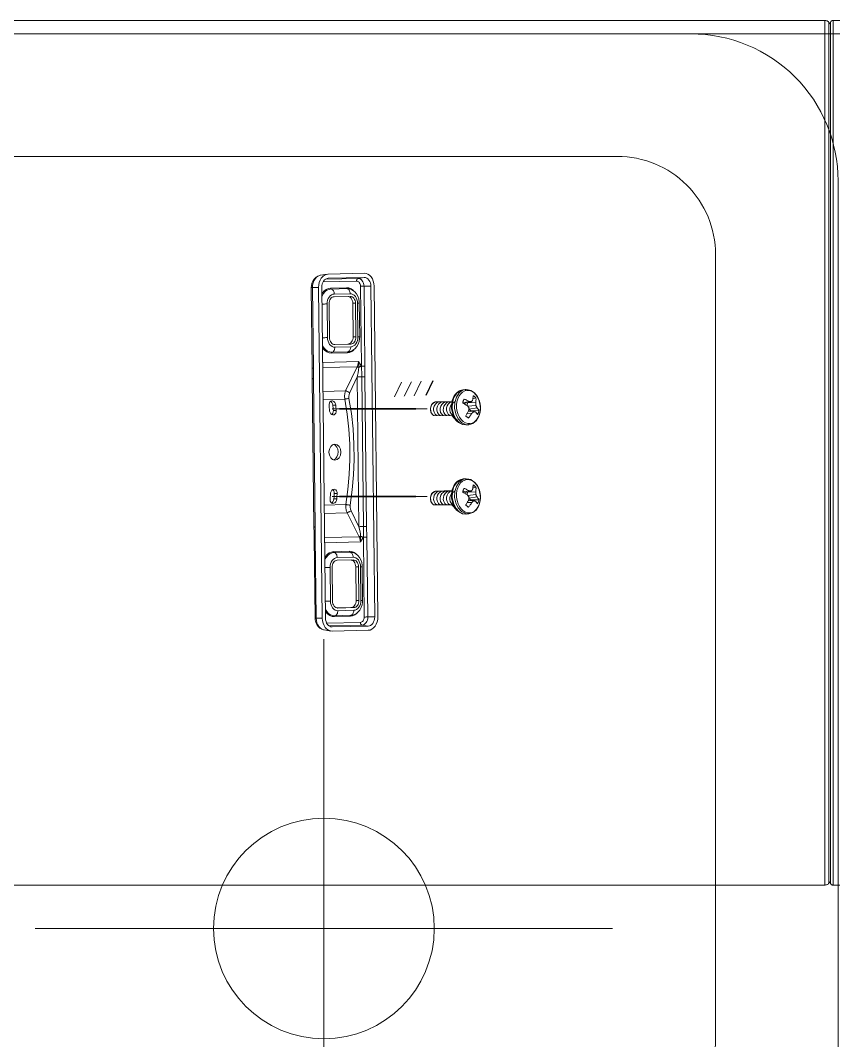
# Model space of a CAD drawing. Header units: metres. Extents: x 1587 to 89247, y -60 to 14723.
# Drawn here: x 3856.3 to 4188, y 10449.5 to 10865.8 of the extents above; entities that cross this region are included whole.
import ezdxf

# ---------------------------------------------------------------- set-up
doc = ezdxf.new("R2010")
doc.units = ezdxf.units.M
doc.header["$LTSCALE"] = 10
doc.layers.get('0').update_dxf_attribs({"color": 253, "lineweight": 0})
doc.layers.add('DIM1', color=251, linetype='Continuous', lineweight=5)
doc.layers.add('Furniture', color=7, linetype='Continuous', lineweight=13)

# ---------------------------------------------------------------- blocks, each defined once
blk = doc.blocks.new('mb-sink500x800')
at = {"color": 44, "linetype": 'ByBlock'}
for p, q in [((190.29, -16.91), (190.29, -253.09)), ((72.52, -135), (308.05, -135))]:
    blk.add_line(p, q, dxfattribs=at)
at = {"linetype": 'ByBlock'}
for points in [[(-400, -440), (-400, -60, -0.414214), (-340, 0), (340, 0, -0.414214), (400, -60), (400, -440, -0.414214), (340, -500), (-340, -500, -0.414214)], [(350, -410), (350, -90, 0.414214), (310, -50), (65, -50, 0.414214), (25, -90), (25, -410, 0.414214), (65, -450), (310, -450, 0.414214)]]:
    blk.add_lwpolyline(points, format="xyb", close=True, dxfattribs=at)
blk.add_circle((190.29, -135), 45, dxfattribs=at)
blk = doc.blocks.new('HEWH')
at = {"layer": 'Furniture', "lineweight": 9}
for points in [[(-432.17, -441.02), (432.17, -441.02), (432.17, 0), (-432.17, 0)], [(432.17, 0), (432.45, -0.01), (432.76, -0.07), (433.04, -0.15), (433.32, -0.27), (433.59, -0.39), (433.84, -0.58), (434.08, -0.77), (434.25, -0.99)], [(436.44, 0), (462.59, 0), (462.59, -220.51), (462.59, -441.02), (436.44, -441.02)], [(435.05, -439.13), (434.25, -440.02), (434.25, -0.99), (435.05, -1.9)], [(178.54, -129.45), (175.08, -129.97), (174.63, -130.04), (173.78, -130.43), (172.98, -131.02), (172.29, -131.78), (171.73, -132.75), (171.31, -133.83), (171.07, -134.97), (170.98, -136.19), (170.7, -136.19), (170.5, -136.19), (170.41, -136.19), (170.4, -136.19), (170.88, -177.34)], [(170.4, -136.19), (170.44, -135.32), (170.73, -133.97), (171.27, -132.72), (171.96, -131.74), (172.82, -130.91), (173.81, -130.36), (174.88, -130.01), (175.11, -129.97)], [(175.96, -304.9), (176.09, -306.22), (176.38, -307.44), (176.86, -308.62), (177.51, -309.63), (178.27, -310.43), (179.15, -311.05), (180.1, -311.4), (181.09, -311.47), (199.36, -311.05), (200.34, -310.91), (201.29, -310.49), (202.15, -309.87), (202.9, -309), (203.51, -307.99), (203.97, -306.81), (204.24, -305.53), (204.32, -304.24), (202.43, -135.56), (202.3, -134.24), (202.01, -132.99), (201.53, -131.85), (200.89, -130.84), (200.12, -130.01), (199.24, -129.42), (198.29, -129.07), (197.31, -128.93), (179.03, -129.38), (178.05, -129.56), (177.1, -129.94), (176.23, -130.6), (175.49, -131.43), (174.88, -132.47), (174.43, -133.65), (174.15, -134.9), (174.06, -136.22), (175.96, -304.9), (172.9, -304.87), (172.43, -263.72), (172.14, -263.69), (171.94, -263.69), (171.85, -263.69), (171.84, -263.69), (171.84, -263.24), (171.79, -261.09), (171.74, -258.34)], [(180.11, -309.18), (181.06, -309.31), (180.4, -309.24), (179.75, -309), (179.16, -308.59), (178.64, -308.03), (178.2, -307.37), (177.89, -306.57), (177.69, -305.74), (177.61, -304.84), (175.69, -136.19), (175.76, -135.29), (175.94, -134.42), (176.25, -133.65), (176.67, -132.96), (177.17, -132.37), (177.76, -131.95), (178.39, -131.68), (179.06, -131.54), (197.32, -131.12)], [(176.4, -133.34), (193.42, -132.96), (193.43, -132.72), (193.47, -132.47), (193.54, -132.27), (193.64, -132.06), (193.76, -131.88), (193.89, -131.74), (194.04, -131.68), (194.21, -131.61), (177.64, -132.02)], [(179.06, -131.57), (178.39, -131.68)], [(193.42, -132.96), (193.81, -132.99), (194.19, -133.17), (194.55, -133.38), (194.86, -133.72), (195.12, -134.11), (195.3, -134.59), (195.43, -135.08), (195.47, -135.6), (195.67, -135.6), (195.89, -135.6), (196.13, -135.6), (196.38, -135.6), (196.62, -135.6), (196.87, -135.6), (197.08, -135.6), (197.27, -135.6), (197.73, -176.33)], [(200.8, -135.6), (197.27, -135.6), (197.22, -134.8), (197.04, -134.04), (196.74, -133.34), (196.36, -132.75), (195.9, -132.27), (195.36, -131.88), (194.79, -131.68), (194.21, -131.61), (197.32, -131.12), (197.99, -131.19), (198.64, -131.43), (199.24, -131.85), (199.76, -132.4), (200.19, -133.1), (200.51, -133.86), (200.72, -134.7), (200.78, -135.6), (202.7, -304.24), (202.63, -305.15), (202.45, -306.02), (202.15, -306.81), (201.72, -307.51), (201.22, -308.06), (200.64, -308.52), (200, -308.79), (199.34, -308.86)], [(171.46, -182.72), (171.46, -177.37), (170.98, -136.19), (174.06, -136.22)], [(175.73, -139.42), (176.03, -138.97), (176.93, -137.96), (177.96, -137.2), (179.08, -136.71), (180.26, -136.54)], [(180.52, -136.95), (179.42, -137.16), (178.36, -137.61), (177.39, -138.34), (176.53, -139.28), (175.84, -140.46), (175.75, -140.67)], [(176.03, -165.77), (176.13, -165.98), (176.86, -167.09), (177.73, -168.03), (178.7, -168.69), (179.78, -169.11), (180.89, -169.24), (189.01, -169.04), (189.31, -168.93), (189.6, -168.76), (189.85, -168.52), (190.08, -168.2), (190.27, -167.82), (190.41, -167.37), (190.48, -166.92), (190.51, -166.47), (191.23, -166.33), (191.93, -166.05), (192.56, -165.56), (193.12, -164.94), (193.58, -164.18), (193.91, -163.31), (194.11, -162.37), (194.16, -161.4), (194.51, -161.4), (194.76, -161.4), (194.94, -161.36), (195.03, -161.36), (195.06, -161.36), (194.86, -144.24), (194.83, -143.48), (194.57, -142.02), (194.1, -140.7), (193.43, -139.49), (192.59, -138.48), (191.6, -137.68), (190.51, -137.13), (189.61, -136.88)], [(182.08, -139.59), (181.35, -139.7), (180.66, -140.01), (180.02, -140.46), (179.46, -141.09), (179, -141.85), (178.68, -142.72), (178.47, -143.65), (178.42, -144.63), (178.61, -161.78)], [(194.87, -144.21), (194.85, -144.21), (194.75, -144.24), (194.56, -144.24), (194.3, -144.24), (193.98, -144.24), (193.89, -143.31), (193.68, -142.37), (193.32, -141.54), (192.85, -140.77), (192.28, -140.18), (191.63, -139.73), (190.93, -139.49), (190.19, -139.38), (190.16, -138.93), (190.08, -138.45), (189.93, -138.03), (189.74, -137.65), (189.51, -137.3), (189.24, -137.06), (188.96, -136.88), (188.64, -136.78), (180.52, -136.99), (180.47, -136.95), (180.43, -136.95), (180.37, -136.88), (180.33, -136.81), (180.3, -136.74), (180.28, -136.71), (180.26, -136.61), (180.25, -136.54), (188.37, -136.33)], [(190.19, -139.38), (182.08, -139.59), (182.04, -139.11), (181.96, -138.65), (181.81, -138.24), (181.62, -137.86), (181.39, -137.51), (181.12, -137.27), (180.83, -137.06), (180.52, -136.99)], [(190.06, -136.99), (189.76, -136.92), (188.64, -136.78), (188.59, -136.74), (188.54, -136.74), (188.49, -136.71), (188.46, -136.64), (188.41, -136.57), (188.4, -136.5), (188.39, -136.43), (188.37, -136.33), (189.55, -136.47), (190.68, -136.88), (191.72, -137.61), (191.85, -137.72)], [(195.47, -135.6), (195.93, -176.33), (195.89, -176.22), (195.84, -176.12)], [(175.8, -144.66), (176.21, -144.66), (176.67, -144.66), (177.14, -144.66), (177.59, -144.63), (178.03, -144.63), (178.4, -144.63)], [(192.97, -144.28), (192.9, -143.59), (192.74, -142.93), (192.48, -142.3), (192.14, -141.74), (191.72, -141.33), (191.25, -140.98), (190.75, -140.77), (190.22, -140.74), (182.1, -140.95), (181.56, -141.02), (181.06, -141.22), (180.59, -141.57), (180.2, -142.02), (179.86, -142.58), (179.61, -143.2), (179.46, -143.9), (179.42, -144.63), (179.63, -161.74), (179.68, -162.44), (179.84, -163.1), (180.1, -163.72), (180.44, -164.28), (180.86, -164.73), (181.34, -165.04), (181.84, -165.22), (182.37, -165.29), (182.26, -165.29)], [(189.19, -140.77), (189.31, -140.77), (189.82, -140.98), (190.3, -141.29), (190.71, -141.74), (191.05, -142.3), (191.3, -142.89), (191.48, -143.59), (191.53, -144.28), (191.72, -161.43), (191.68, -162.13), (191.53, -162.79), (191.29, -163.45), (190.96, -164), (190.56, -164.45), (190.1, -164.77), (189.58, -165.01), (189.05, -165.08), (181.97, -165.25)], [(191.53, -144.28), (192.97, -144.28), (193.16, -161.43)], [(194.16, -161.4), (193.98, -144.24)], [(190.51, -166.47), (182.38, -166.64), (181.66, -166.57), (180.96, -166.29), (180.3, -165.84), (179.73, -165.25), (179.27, -164.52), (178.91, -163.65), (178.69, -162.75), (178.61, -161.78), (178.23, -161.78), (177.79, -161.78), (177.34, -161.81), (176.86, -161.81), (176.38, -161.81), (175.99, -161.81)], [(190.49, -165.08), (182.37, -165.29)], [(189.05, -165.08), (190.49, -165.08), (191.02, -165.01), (191.52, -164.8), (191.99, -164.45), (192.39, -164), (192.73, -163.45), (192.97, -162.79), (193.11, -162.13), (193.16, -161.43), (191.72, -161.43)], [(195.06, -161.36), (195.03, -162.23), (194.79, -163.69), (194.3, -165.08), (193.58, -166.36), (192.65, -167.44), (191.64, -168.2), (190.44, -168.79), (189.64, -168.93)], [(180.63, -169.66), (179.45, -169.56), (178.32, -169.11), (177.27, -168.41), (176.36, -167.44), (176.04, -167.02)], [(182.38, -166.64), (182.35, -167.09), (182.28, -167.58), (182.15, -167.99), (181.97, -168.38), (181.74, -168.69), (181.47, -168.97), (181.19, -169.14), (180.89, -169.24), (180.83, -169.24), (180.78, -169.28), (180.74, -169.31), (180.7, -169.38), (180.67, -169.42), (180.64, -169.52), (180.63, -169.59), (180.63, -169.7), (188.76, -169.49)], [(192.02, -168.1), (191.05, -168.83), (189.92, -169.31), (188.76, -169.49), (188.76, -169.42), (188.77, -169.31), (188.79, -169.24), (188.82, -169.18), (188.86, -169.11), (188.9, -169.11), (188.96, -169.07), (189.01, -169.04), (189.64, -168.97)], [(176.13, -174.45), (194.41, -174.04), (194.42, -174.04), (194.57, -176.92), (194.49, -178.17), (194.23, -179.77), (193.8, -181.74), (189.96, -189.84)], [(177.14, -263.72), (194.72, -263.34), (194.8, -263.31), (194.9, -263.27), (195.01, -263.24), (195.1, -263.17), (195.21, -263.13), (195.32, -263.1), (195.43, -263.06), (195.54, -262.99), (195.72, -263.1), (195.9, -263.17), (196.06, -263.27), (196.23, -263.38), (196.39, -263.45), (196.54, -263.59), (196.69, -263.69), (196.82, -263.76), (195.47, -265.91), (195.45, -265.95), (195.36, -265.04), (195.12, -264.18), (194.72, -263.34), (188.61, -251.12), (188.16, -249.77), (187.95, -248.38), (188.02, -246.95), (189.08, -239.28), (189.76, -231.57), (190.06, -223.86), (189.96, -216.15), (189.5, -208.45), (188.64, -200.77), (187.41, -193.13), (187.32, -191.71), (187.48, -190.29), (187.9, -188.93), (193.74, -176.64), (194.11, -175.77), (194.34, -174.9), (194.41, -174.04), (194.42, -174.04), (195.84, -176.12), (195.71, -176.22), (195.56, -176.33), (195.41, -176.43), (195.25, -176.57), (195.09, -176.64), (194.93, -176.74), (194.75, -176.85), (194.57, -176.92), (194.45, -176.88), (194.34, -176.85), (194.23, -176.81), (194.14, -176.78), (194.02, -176.74), (193.92, -176.71), (193.84, -176.68), (193.74, -176.64), (176.15, -177.06)], [(198.57, -258.13), (197.72, -181.71), (197.54, -181.71), (197.37, -181.71), (197.18, -181.71), (196.96, -181.71), (196.76, -181.71), (196.55, -181.71), (196.35, -181.71), (196.16, -181.71), (197.02, -258.17), (196.76, -258.17), (196.46, -258.17), (196.17, -258.17), (195.87, -258.17), (195.56, -258.17), (195.27, -258.17), (194.95, -258.2), (194.67, -258.2), (193.8, -181.74), (194.1, -181.74), (194.41, -181.74), (194.71, -181.74), (195.01, -181.74), (195.3, -181.74), (195.6, -181.71), (195.89, -181.71), (196.16, -181.71), (196.15, -181.12), (195.93, -176.33), (196.13, -176.33), (196.35, -176.33), (196.59, -176.33), (196.84, -176.33), (197.08, -176.33), (197.32, -176.33), (197.54, -176.33), (197.73, -176.33), (197.71, -181.12), (197.72, -181.71)], [(171.45, -177.37), (171.16, -177.37), (170.97, -177.37), (170.88, -177.34), (170.86, -177.34), (170.88, -178.45), (170.9, -182.68)], [(172.43, -263.72), (172.38, -261.85), (172.31, -258.38), (172.06, -258.38), (171.88, -258.34), (171.76, -258.34), (171.73, -258.34), (170.88, -182.68), (170.9, -182.68), (171.01, -182.68), (171.2, -182.72), (171.46, -182.72), (172.31, -258.38)], [(176.3, -189.21), (187.9, -188.93), (188.12, -189), (188.36, -189.07), (188.61, -189.21), (188.88, -189.31), (189.15, -189.42), (189.42, -189.56), (189.7, -189.7), (189.96, -189.84), (189.64, -190.77), (189.51, -191.74), (189.58, -192.75)], [(250.47, -206.15), (250.74, -206.19), (252.79, -205.53), (254.55, -204.04), (255.84, -201.92), (256.54, -199.42), (256.63, -196.71), (256.44, -195.74), (256.11, -194.11), (255.05, -191.74), (253.56, -189.94), (251.74, -188.72), (249.73, -188.27), (248.89, -188.41), (248.92, -188.34), (249.12, -188.27), (247.92, -188.38), (247.7, -188.41), (247.7, -188.52), (246.44, -188.72), (244.54, -189.94), (243.09, -191.88), (242.18, -194.28), (233.82, -194.59), (233.26, -194.66), (232.37, -195.18), (231.7, -196.02), (231.29, -197.02), (231.15, -198.17), (231.29, -199.31), (231.71, -200.36), (232.35, -201.19), (232.79, -201.57), (242.25, -201.64), (244.46, -204.14), (245.42, -205.04), (247.46, -206.12), (249.25, -206.26), (249.42, -206.29), (250.63, -206.19)], [(248.03, -195.39), (251.97, -194.49), (252.07, -194.42), (252.16, -194.28), (252.24, -194.18), (252.32, -194.07), (252.41, -193.97), (252.5, -193.86), (252.57, -193.72), (252.64, -193.62), (252.69, -193.31), (252.74, -193.03), (252.77, -192.75), (252.8, -192.47), (252.83, -192.2), (252.86, -191.92), (252.87, -191.64), (252.87, -191.4), (253.07, -191.5), (253.26, -191.57), (253.45, -191.71), (253.64, -191.85), (253.8, -191.99), (253.99, -192.16), (254.17, -192.34), (254.32, -192.51)], [(248.85, -188.38), (249.68, -188.27), (251.69, -188.72), (253.49, -189.9), (255, -191.74), (256.05, -194.07), (256.39, -195.74), (256.57, -196.71), (256.49, -199.42), (255.78, -201.92), (254.49, -204.04), (252.72, -205.53), (250.67, -206.19), (250.4, -206.15)], [(252.62, -192.99), (254.32, -192.51), (254.35, -192.82), (254.36, -193.1), (254.36, -193.38), (254.35, -193.65), (254.33, -193.97), (254.31, -194.24), (254.28, -194.56), (254.24, -194.87), (249.94, -195.04), (249.97, -194.94)], [(190.19, -247.23), (191.26, -239.49), (191.94, -231.71), (192.23, -223.9), (192.14, -216.09), (191.67, -208.27), (190.81, -200.49), (189.58, -192.75), (189.3, -192.79), (189.01, -192.86), (188.73, -192.93), (188.44, -192.96), (188.16, -192.99), (187.9, -193.06), (187.64, -193.1), (187.41, -193.13), (176.34, -193.38)], [(182.83, -196.26), (182.83, -196.22), (182.65, -195.49), (182.3, -194.84), (181.81, -194.35), (181.25, -194.07), (180.9, -194.04), (180.36, -194.18), (179.9, -194.56), (179.59, -195.11), (179.44, -195.81), (179.44, -196.33), (179.48, -196.64), (179.51, -197.02), (179.54, -197.34), (179.57, -197.68), (179.6, -198.03), (179.64, -198.34), (179.66, -198.69), (179.69, -199.04), (179.72, -199.28), (179.95, -200.01), (180.33, -200.63), (180.85, -201.05), (181.4, -201.22), (181.96, -201.19), (182.46, -200.88), (182.84, -200.36), (183.06, -199.7), (183.09, -198.93)], [(180.79, -201.02), (181.02, -200.88), (181.4, -200.36), (181.61, -199.7), (181.63, -198.93), (181.61, -198.62), (181.58, -198.27), (181.55, -197.93), (181.51, -197.58), (181.48, -197.27), (181.44, -196.92), (181.41, -196.57), (181.39, -196.22), (181.21, -195.49), (180.85, -194.84), (180.37, -194.35), (180.24, -194.28)], [(181.39, -196.22), (182.83, -196.26), (182.85, -196.61), (182.89, -196.92), (182.92, -197.27), (182.95, -197.61), (182.99, -197.96), (183.03, -198.27), (183.04, -198.62), (183.09, -198.93), (181.63, -198.93)], [(252.2, -200.39), (252, -200.7), (251.82, -201.02), (251.62, -201.29), (251.43, -201.61), (251.21, -201.88), (251.02, -202.2), (250.78, -202.47), (250.57, -202.79), (250.37, -202.65), (250.17, -202.54), (249.98, -202.4), (249.79, -202.27), (249.6, -202.13), (249.42, -201.95), (249.25, -201.81), (249.1, -201.61), (249.3, -201.33), (249.49, -201.02), (249.69, -200.7), (249.9, -200.43), (250.07, -200.08), (250.25, -199.8), (250.44, -199.49), (250.6, -199.18), (250.63, -198.97), (250.67, -198.79), (250.7, -198.62), (250.72, -198.41), (250.75, -198.24), (250.78, -198.06), (250.78, -197.86), (250.81, -197.68), (250.71, -197.54), (250.62, -197.37), (250.51, -197.23), (250.41, -197.09), (250.3, -196.92), (250.2, -196.78), (250.09, -196.64), (249.98, -196.5), (249.69, -196.33), (249.39, -196.15), (249.11, -195.98), (248.81, -195.81), (248.5, -195.63), (248.19, -195.46), (247.88, -195.29), (247.56, -195.15), (247.63, -194.87), (247.7, -194.59), (247.77, -194.35), (247.86, -194.07), (247.96, -193.83), (248.07, -193.59), (248.19, -193.38), (248.31, -193.13), (248.62, -193.27), (248.95, -193.41), (249.27, -193.55), (249.59, -193.72), (249.88, -193.86), (250.18, -194.04), (250.48, -194.18), (250.78, -194.35)], [(247.59, -194.97), (250.78, -194.35), (250.93, -194.35), (251.09, -194.38), (251.23, -194.42), (251.39, -194.42), (251.54, -194.42), (251.69, -194.45), (251.84, -194.49), (251.97, -194.49)], [(249.94, -195.04), (249.86, -196.43)], [(250.18, -196.78), (254.31, -196.33), (254.39, -196.47), (254.47, -196.64), (254.52, -196.78), (254.6, -196.92), (254.67, -197.09), (254.74, -197.23), (254.81, -197.37), (254.88, -197.51)], [(250.74, -198.2), (254.88, -197.51), (255.01, -197.72), (255.18, -197.89), (255.3, -198.06), (255.43, -198.27), (255.55, -198.45), (255.66, -198.62), (255.76, -198.83), (255.84, -199)], [(254.24, -194.87), (254.25, -195.04), (254.28, -195.22), (254.28, -195.43), (254.29, -195.6), (254.29, -195.77), (254.31, -195.95), (254.32, -196.12), (254.31, -196.33)], [(214.32, -198.03), (187.94, -198.03), (180.99, -198.03)], [(229.38, -198.03), (222.43, -198.03)], [(250.49, -199.35), (253.15, -199.49), (253.04, -199.63), (252.94, -199.73), (252.8, -199.84), (252.68, -199.94), (252.57, -200.08), (252.45, -200.18), (252.32, -200.29), (252.2, -200.39), (249.9, -200.43)], [(250.75, -198.27), (251.73, -199.04), (255.84, -199), (255.8, -199.31), (255.73, -199.56), (255.65, -199.8), (255.55, -200.08), (255.46, -200.32), (255.36, -200.53), (255.24, -200.81), (255.12, -201.02), (255.01, -200.84), (254.9, -200.67), (254.79, -200.53), (254.66, -200.36), (254.52, -200.18), (254.39, -200.04), (254.22, -199.87), (254.06, -199.66), (253.98, -199.66), (253.85, -199.63), (253.73, -199.63), (253.63, -199.59), (253.51, -199.56), (253.4, -199.52), (253.26, -199.52), (253.15, -199.49)], [(251.73, -199.04), (251.68, -199.21), (251.63, -199.38), (251.62, -199.42)], [(249.19, -206.26), (247.4, -206.09), (245.38, -205.01)], [(181.77, -224.11), (182.68, -223.55), (183.44, -222.65), (183.91, -221.43), (184.06, -220.08), (183.86, -218.72), (183.34, -217.58), (182.55, -216.68), (181.76, -216.29)], [(250.47, -251.64), (250.74, -251.71), (252.79, -251.05), (254.55, -249.56), (255.84, -247.44), (256.54, -244.94), (256.63, -242.23), (256.44, -241.22), (256.11, -239.59), (255.05, -237.23), (253.56, -235.43), (251.74, -234.24), (249.73, -233.79), (248.89, -233.9), (248.92, -233.83), (249.12, -233.79), (247.92, -233.9), (247.7, -233.9), (247.7, -234.04), (246.44, -234.24), (244.54, -235.46), (243.09, -237.4), (242.18, -239.8), (233.82, -240.08), (233.26, -240.18), (232.37, -240.7), (231.7, -241.5), (231.29, -242.54), (231.15, -243.65), (231.29, -244.8), (231.71, -245.84), (232.35, -246.71), (232.79, -247.06), (242.25, -247.16), (244.46, -249.66), (245.42, -250.53), (247.46, -251.61), (249.25, -251.78), (249.42, -251.78), (250.63, -251.71)], [(248.85, -233.9), (249.68, -233.76), (251.69, -234.21), (253.49, -235.43), (255, -237.23), (256.05, -239.56), (256.39, -241.22), (256.57, -242.2), (256.49, -244.9), (255.78, -247.44), (254.49, -249.56), (252.72, -251.02), (250.67, -251.68), (250.4, -251.64)], [(182.12, -241.36), (183.56, -241.36), (183.53, -241.68), (183.51, -242.02), (183.48, -242.34), (183.46, -242.72), (183.44, -243.03), (183.41, -243.38), (183.4, -243.72), (183.37, -244.04), (183.21, -244.8), (182.88, -245.46), (182.43, -245.98), (181.88, -246.29), (181.31, -246.33), (180.78, -246.15), (180.35, -245.74), (180.07, -245.11), (179.96, -244.38), (179.98, -244.14), (180.01, -243.79), (180.03, -243.45), (180.06, -243.13), (180.07, -242.79), (180.11, -242.44), (180.13, -242.09), (180.15, -241.74), (180.17, -241.43), (180.25, -240.91), (180.52, -240.22), (180.93, -239.66), (181.44, -239.28), (182.01, -239.14), (182.35, -239.18), (182.87, -239.42), (183.26, -239.94), (183.51, -240.6), (183.56, -241.33), (183.56, -241.36)], [(252.2, -245.91), (252, -246.19), (251.82, -246.5), (251.62, -246.81), (251.43, -247.09), (251.21, -247.4), (251.02, -247.68), (250.78, -247.99), (250.57, -248.27), (250.37, -248.17), (250.17, -248.06), (249.98, -247.93), (249.79, -247.79), (249.6, -247.65), (249.42, -247.47), (249.25, -247.3), (249.1, -247.13), (249.3, -246.81), (249.49, -246.5), (249.69, -246.22), (249.9, -245.91), (250.07, -245.6), (250.25, -245.32), (250.44, -244.97), (250.6, -244.66), (250.63, -244.49), (250.67, -244.28), (250.7, -244.11), (250.72, -243.93), (250.75, -243.72), (250.78, -243.55), (250.78, -243.38), (250.81, -243.17), (250.71, -243.03), (250.62, -242.89), (250.51, -242.75), (250.41, -242.58), (250.3, -242.44), (250.2, -242.3), (250.09, -242.16), (249.98, -241.99), (249.69, -241.81), (249.39, -241.64), (249.11, -241.47), (248.81, -241.29), (248.5, -241.12), (248.19, -240.98), (247.88, -240.81), (247.56, -240.63), (247.63, -240.36), (247.7, -240.11), (247.77, -239.84), (247.86, -239.59), (247.96, -239.35), (248.07, -239.07), (248.19, -238.86), (248.31, -238.65), (248.62, -238.79), (248.95, -238.93), (249.27, -239.07), (249.59, -239.21), (249.88, -239.38), (250.18, -239.52), (250.48, -239.7), (250.78, -239.84)], [(248.03, -240.88), (251.97, -240.01), (252.07, -239.9), (252.16, -239.8), (252.24, -239.66), (252.32, -239.56), (252.41, -239.45), (252.5, -239.35), (252.57, -239.24), (252.64, -239.11), (252.69, -238.83), (252.74, -238.52), (252.77, -238.27), (252.8, -237.96), (252.83, -237.68), (252.86, -237.4), (252.87, -237.16), (252.87, -236.88), (253.07, -236.99), (253.26, -237.09), (253.45, -237.23), (253.64, -237.34), (253.8, -237.51), (253.99, -237.68), (254.17, -237.86), (254.32, -238.03)], [(252.62, -238.52), (254.32, -238.03), (254.35, -238.31), (254.36, -238.59), (254.36, -238.86), (254.35, -239.18), (254.33, -239.45), (254.31, -239.73), (254.28, -240.04), (254.24, -240.36), (249.94, -240.53), (249.97, -240.46)], [(180.74, -246.09), (180.98, -245.98), (181.44, -245.46), (181.77, -244.8), (181.92, -244.04), (181.95, -243.72), (181.97, -243.38), (182, -243.03), (182.03, -242.72), (182.04, -242.34), (182.07, -242.02), (182.1, -241.68), (182.12, -241.36), (182.12, -241.33), (182.07, -240.56), (181.82, -239.94), (181.43, -239.42), (181.31, -239.38)], [(214.32, -242.79), (187.94, -242.79), (180.99, -242.79)], [(181.92, -244.04), (183.36, -244.04)], [(229.38, -242.79), (222.43, -242.79)], [(247.59, -240.49), (250.78, -239.84), (250.93, -239.87), (251.09, -239.87), (251.23, -239.9), (251.39, -239.9), (251.54, -239.94), (251.69, -239.97), (251.84, -239.97), (251.97, -240.01)], [(249.94, -240.53), (249.86, -241.92)], [(250.18, -242.27), (254.31, -241.81), (254.39, -241.99), (254.47, -242.13), (254.52, -242.27), (254.6, -242.44), (254.67, -242.58), (254.74, -242.72), (254.81, -242.86), (254.88, -243.03)], [(250.74, -243.72), (254.88, -243.03), (255.01, -243.2), (255.18, -243.41), (255.3, -243.59), (255.43, -243.76), (255.55, -243.97), (255.66, -244.14), (255.76, -244.31), (255.84, -244.52)], [(250.75, -243.76), (251.73, -244.52), (255.84, -244.52), (255.8, -244.8), (255.73, -245.04), (255.65, -245.32), (255.55, -245.56), (255.46, -245.81), (255.36, -246.05), (255.24, -246.29), (255.12, -246.5), (255.01, -246.33), (254.9, -246.19), (254.79, -246.02), (254.66, -245.88), (254.52, -245.7), (254.39, -245.53), (254.22, -245.36), (254.06, -245.15), (253.98, -245.15), (253.85, -245.15), (253.73, -245.11), (253.63, -245.08), (253.51, -245.08), (253.4, -245.04), (253.26, -245.01), (253.15, -245.01)], [(251.73, -244.52), (251.68, -244.7), (251.63, -244.9), (251.62, -244.94)], [(254.24, -240.36), (254.25, -240.53), (254.28, -240.7), (254.28, -240.91), (254.29, -241.09), (254.29, -241.29), (254.31, -241.47), (254.32, -241.64), (254.31, -241.81)], [(176.95, -247.2), (188.02, -246.95), (188.25, -246.95), (188.51, -246.99), (188.77, -247.02), (189.05, -247.06), (189.34, -247.13), (189.62, -247.16), (189.91, -247.2), (190.19, -247.23), (190.14, -248.24), (190.29, -249.24), (190.65, -250.18), (194.67, -258.2), (195.14, -260.15), (195.44, -261.78), (195.54, -262.99), (195.45, -265.91), (195.45, -265.95), (177.17, -266.36)], [(250.49, -244.87), (253.15, -245.01), (253.04, -245.11), (252.94, -245.22), (252.8, -245.36), (252.68, -245.46), (252.57, -245.56), (252.45, -245.67), (252.32, -245.81), (252.2, -245.91), (249.9, -245.91)], [(190.65, -250.18), (190.39, -250.32), (190.11, -250.46), (189.84, -250.6), (189.57, -250.7), (189.31, -250.84), (189.05, -250.95), (188.82, -251.05), (188.61, -251.12), (176.99, -251.4)], [(249.19, -251.78), (247.4, -251.57), (245.38, -250.53)], [(198.72, -263.55), (198.57, -258.13), (198.41, -258.13), (198.23, -258.13), (198.03, -258.17), (197.83, -258.17), (197.62, -258.17), (197.41, -258.17), (197.2, -258.17), (197.02, -258.17), (197.03, -260.88), (196.92, -263.55), (197.11, -263.55), (197.34, -263.55), (197.57, -263.55), (197.81, -263.55), (198.07, -263.55), (198.3, -263.55), (198.53, -263.55), (198.72, -263.55), (199.19, -304.24), (202.68, -304.24)], [(176.98, -310.88), (176.82, -310.88), (175.71, -310.49), (174.73, -309.94), (173.87, -309.14), (173.18, -308.13), (172.67, -307.02), (172.37, -305.74), (172.31, -304.84), (171.84, -263.69)], [(181.06, -309.31), (199.34, -308.86), (196.2, -308.38), (196.04, -308.31), (195.89, -308.24), (195.75, -308.1), (195.62, -307.93), (195.52, -307.72), (195.45, -307.51), (195.4, -307.27), (195.37, -307.02), (195.78, -306.95), (196.15, -306.81), (196.5, -306.54), (196.8, -306.22), (197.05, -305.77), (197.23, -305.32), (197.34, -304.8), (197.37, -304.28), (196.92, -263.55), (196.87, -263.65), (196.82, -263.76)], [(177.25, -273.79), (177.55, -273.38), (178.45, -272.37), (179.48, -271.61), (180.6, -271.12), (181.77, -270.91)], [(196.38, -278.62), (196.36, -278.62), (196.27, -278.62), (196.08, -278.65), (195.82, -278.65), (195.49, -278.65), (195.41, -277.68), (195.2, -276.74), (194.83, -275.91), (194.37, -275.18), (193.8, -274.59), (193.15, -274.14), (192.44, -273.86), (191.72, -273.79), (191.68, -273.31), (191.59, -272.86), (191.45, -272.4), (191.26, -272.06), (191.02, -271.74), (190.76, -271.47), (190.46, -271.29), (190.16, -271.19), (182.04, -271.36), (180.94, -271.54), (179.87, -271.99), (178.91, -272.72), (178.05, -273.69), (177.36, -274.84), (177.27, -275.04)], [(183.6, -273.97), (182.87, -274.11), (182.18, -274.38), (181.54, -274.87), (180.98, -275.49), (180.52, -276.26), (180.2, -277.13), (179.99, -278.06), (179.93, -279.04)], [(190.71, -275.15), (190.83, -275.22), (191.33, -275.39), (191.82, -275.7), (192.23, -276.15), (192.58, -276.71), (192.82, -277.3), (192.98, -277.99), (193.04, -278.69), (194.48, -278.69), (194.42, -277.99), (194.26, -277.34), (194, -276.71), (193.65, -276.15), (193.24, -275.7), (192.77, -275.39), (192.27, -275.22), (191.74, -275.15), (183.61, -275.32), (183.09, -275.43), (182.58, -275.63), (182.11, -275.98), (181.71, -276.43), (181.38, -276.99), (181.13, -277.61), (180.99, -278.31), (180.94, -279), (181.13, -296.15), (181.2, -296.85), (181.36, -297.54), (181.62, -298.13), (181.96, -298.69), (182.37, -299.11), (182.84, -299.45), (183.36, -299.63), (183.88, -299.7), (183.78, -299.7)], [(191.72, -273.79), (183.6, -273.97), (183.56, -273.52), (183.46, -273.03), (183.33, -272.61), (183.14, -272.23), (182.91, -271.92), (182.64, -271.68), (182.35, -271.47), (182.04, -271.36), (181.98, -271.36), (181.93, -271.33), (181.89, -271.29), (181.85, -271.22), (181.81, -271.15), (181.78, -271.09), (181.77, -271.02), (181.77, -270.95), (189.89, -270.74)], [(191.57, -271.4), (191.28, -271.29), (190.16, -271.19), (190.11, -271.19), (190.06, -271.12), (190.02, -271.09), (189.97, -271.05), (189.93, -270.98), (189.91, -270.91), (189.89, -270.81), (189.89, -270.74), (191.07, -270.88), (192.2, -271.29), (193.24, -272.02), (193.37, -272.09)], [(191.13, -271.29), (192.02, -271.54), (193.12, -272.09), (194.1, -272.89), (194.94, -273.9), (195.62, -275.08), (196.09, -276.43), (196.35, -277.89), (196.39, -278.62), (196.57, -295.77), (196.54, -296.64), (196.3, -298.1), (195.82, -299.49), (195.09, -300.77), (194.16, -301.85), (193.18, -302.61), (191.96, -303.17), (191.15, -303.34)], [(177.31, -279.07), (177.71, -279.07), (178.19, -279.07), (178.66, -279.04), (179.12, -279.04), (179.54, -279.04), (179.93, -279.04), (180.13, -296.15), (180.21, -297.13), (180.43, -298.06), (180.78, -298.9), (181.25, -299.63), (181.82, -300.25), (182.47, -300.7), (183.16, -300.98), (183.9, -301.05), (192.02, -300.84), (192.74, -300.74), (193.45, -300.46), (194.09, -299.94), (194.64, -299.31), (195.09, -298.59), (195.43, -297.72), (195.63, -296.78), (195.69, -295.81), (196.01, -295.81), (196.27, -295.81), (196.46, -295.77), (196.55, -295.77), (196.58, -295.77)], [(183.48, -299.66), (190.57, -299.49), (191.1, -299.42), (191.62, -299.21), (192.08, -298.83), (192.48, -298.41), (192.81, -297.86), (193.05, -297.2), (193.19, -296.54), (193.24, -295.81), (193.05, -278.69)], [(194.48, -278.69), (194.68, -295.84), (194.63, -296.54), (194.48, -297.23), (194.23, -297.86), (193.91, -298.41), (193.5, -298.86), (193.04, -299.21), (192.54, -299.42), (192.01, -299.49)], [(195.69, -295.81), (195.49, -278.65)], [(180.11, -296.15), (179.73, -296.19), (179.31, -296.19), (178.85, -296.19), (178.38, -296.19), (177.92, -296.22), (177.51, -296.22)], [(194.67, -295.84), (193.24, -295.81)], [(177.55, -300.18), (177.66, -300.39), (178.36, -301.5), (179.23, -302.44), (180.24, -303.1), (181.29, -303.52), (182.41, -303.62), (182.35, -303.65), (182.3, -303.65), (182.26, -303.72), (182.22, -303.79), (182.19, -303.86), (182.16, -303.93), (182.15, -303.97), (182.15, -304.07), (180.97, -303.93), (179.84, -303.52), (178.8, -302.79), (177.86, -301.85), (177.56, -301.4)], [(192.02, -300.84), (191.99, -301.33), (191.91, -301.78), (191.79, -302.2), (191.6, -302.58), (191.37, -302.93), (191.13, -303.17), (190.83, -303.34), (190.53, -303.41), (190.48, -303.45), (190.42, -303.48), (190.38, -303.55), (190.34, -303.59), (190.31, -303.65), (190.29, -303.72), (190.27, -303.79), (190.27, -303.9), (182.15, -304.07)], [(183.9, -301.05), (183.88, -301.5), (183.79, -301.95), (183.67, -302.4), (183.48, -302.79), (183.26, -303.1), (182.99, -303.38), (182.7, -303.55), (182.41, -303.62), (190.53, -303.41)], [(190.57, -299.49), (192.01, -299.49), (183.88, -299.7)], [(176.93, -310.88), (176.68, -310.81), (175.8, -310.49), (175, -309.94), (174.3, -309.18), (173.71, -308.27), (173.27, -307.23), (172.99, -306.09), (172.88, -304.87), (172.6, -304.87), (172.4, -304.87), (172.31, -304.87), (172.3, -304.84)], [(179.38, -308.76), (196.2, -308.38), (196.78, -308.27), (197.35, -308.03), (197.88, -307.65), (198.33, -307.13), (198.7, -306.54), (198.97, -305.81), (199.13, -305.04), (199.19, -304.24), (198.98, -304.24), (198.78, -304.24), (198.53, -304.24), (198.29, -304.24), (198.03, -304.28), (197.79, -304.28), (197.57, -304.28), (197.38, -304.28)], [(193.54, -302.51), (192.55, -303.24), (191.44, -303.72), (190.26, -303.9)], [(190.53, -303.45), (191.15, -303.38)], [(180.37, -311.43), (176.94, -310.88)], [(195.39, -307.02), (178.24, -307.44)], [(434.25, -440.02), (434.08, -440.24), (433.84, -440.44), (433.59, -440.63), (433.32, -440.75), (433.04, -440.86), (432.76, -440.94), (432.45, -441.01), (432.17, -441.02)]]:
    blk.add_lwpolyline(points, dxfattribs=at)
for points in [[(436.44, -220.51), (436.44, -441.02), (436.16, -441), (435.89, -440.9), (435.68, -440.78), (435.43, -440.63), (435.3, -440.4), (435.12, -440.16), (435.05, -439.9), (435.05, -439.64), (435.05, -439.37), (435.05, -438.67), (435.05, -437.42), (435.05, -435.68), (435.05, -433.46), (435.05, -430.76), (435.05, -427.57), (435.05, -423.94), (435.05, -419.84), (435.05, -415.28), (435.05, -410.28), (435.05, -404.85), (435.05, -398.99), (435.05, -392.75), (435.05, -386.11), (435.05, -379.09), (435.05, -371.73), (435.05, -364.01), (435.05, -355.95), (435.05, -347.61), (435.05, -338.98), (435.05, -330.08), (435.05, -320.92), (435.05, -311.53), (435.05, -301.95), (435.05, -292.18), (435.05, -282.24), (435.05, -272.16), (435.05, -261.98), (435.05, -251.69), (435.05, -241.33), (435.05, -230.93), (435.05, -220.51), (435.05, -210.08), (435.05, -199.68), (435.05, -189.33), (435.05, -179.02), (435.05, -168.85), (435.05, -158.77), (435.05, -148.84), (435.05, -139.05), (435.05, -129.48), (435.05, -120.09), (435.05, -110.95), (435.05, -102.04), (435.05, -93.41), (435.05, -85.06), (435.05, -77.01), (435.05, -69.3), (435.05, -61.93), (435.05, -54.9), (435.05, -48.27), (435.05, -42.02), (435.05, -36.16), (435.05, -30.73), (435.05, -25.74), (435.05, -21.18), (435.05, -17.08), (435.05, -13.43), (435.05, -10.27), (435.05, -7.57), (435.05, -5.34), (435.05, -3.59), (435.05, -2.37), (435.05, -1.63), (435.05, -1.37), (435.05, -1.12), (435.12, -0.85), (435.3, -0.61), (435.43, -0.39), (435.68, -0.24), (435.89, -0.11), (436.16, -0.03), (436.44, 0)], [(248.87, -188.31), (247.55, -188.65), (245.72, -190.01), (244.35, -192.13), (243.56, -194.8), (243.46, -197.75), (244.04, -200.63), (245.24, -203.13), (246.95, -205.01), (248.99, -206.02), (250.41, -206.19), (250.57, -206.19), (249.37, -206.26), (249.22, -206.29), (247.77, -206.15), (245.75, -205.11), (244.04, -203.24), (242.83, -200.74), (242.23, -197.86), (242.36, -194.9), (243.14, -192.27), (244.51, -190.11), (246.33, -188.79), (247.65, -188.38), (247.86, -188.38), (249.07, -188.27)], [(248.87, -233.79), (247.55, -234.18), (245.72, -235.53), (244.35, -237.65), (243.56, -240.32), (243.46, -243.24), (244.04, -246.12), (245.24, -248.65), (246.95, -250.49), (248.99, -251.54), (250.41, -251.71), (250.57, -251.68), (249.37, -251.78), (249.22, -251.81), (247.77, -251.64), (245.75, -250.6), (244.04, -248.72), (242.83, -246.26), (242.23, -243.34), (242.36, -240.43), (243.14, -237.75), (244.51, -235.6), (246.33, -234.28), (247.65, -233.9), (247.86, -233.86), (249.07, -233.79)]]:
    blk.add_lwpolyline(points, close=True, dxfattribs=at)
at = {"layer": 'Furniture', "color": 7, "lineweight": 9, "true_color": 0xffffff}
for points in [[(216.33, -184.52), (212.76, -191.95)], [(221.39, -184.28), (217.81, -191.71)]]:
    blk.add_lwpolyline(points, dxfattribs=at)
at = {"layer": 'Furniture', "color": 7, "lineweight": 18, "true_color": 0xffffff}
blk.add_lwpolyline([(226.42, -184.07), (222.84, -191.5)], dxfattribs=at)
at = {"layer": 'Furniture', "color": 7, "lineweight": 25, "true_color": 0xffffff}
blk.add_lwpolyline([(232.43, -183.83), (228.85, -191.29)], dxfattribs=at)
at = {"layer": 'Furniture', "lineweight": 9}
for points in [[(240.96, -194.56), (233.78, -194.56, 0.607618), (232.73, -201.57), (242.19, -201.64)], [(241.56, -194.49), (242.06, -194.45, 0.609058), (240.95, -201.57)], [(240.96, -240.04), (233.78, -240.04, 0.607154), (232.73, -247.06), (242.19, -247.13)], [(241.56, -239.97), (242.06, -239.94, 0.606346), (240.95, -247.09)]]:
    blk.add_lwpolyline(points, format="xyb", dxfattribs=at)
at = {"layer": 'Furniture', "color": 7, "lineweight": 35, "true_color": 0xffffff}
for points in [[(223.61, -198.03), (184.69, -198.03)], [(223.61, -242.79), (184.69, -242.79)]]:
    blk.add_lwpolyline(points, dxfattribs=at)
at = {"layer": 'Furniture', "lineweight": 9}
for centre, radius, start, end in [((236.71, -198.33), 3.99, 108.8163, 234.2331), ((238.35, -198.35), 3.97, 108.7955, 234.1709), ((240, -198.36), 3.98, 108.9374, 233.8617), ((241.63, -198.35), 3.97, 108.8785, 234.0879), ((244.94, -198.35), 3.98, 109.1915, 233.8306), ((236.69, -243.83), 3.96, 108.5469, 234.4194), ((238.35, -243.84), 3.97, 108.7955, 234.1709), ((240, -243.84), 3.98, 108.9374, 233.8617), ((241.66, -243.86), 4, 109.1467, 233.9027), ((244.97, -243.86), 4.01, 109.4587, 233.6462)]:
    blk.add_arc(centre, radius, start, end, dxfattribs=at)
at = {"layer": 'Furniture', "lineweight": 9, "extrusion": (0, 0, -1)}
for centre, major_axis, ratio, start_param, end_param in [((248.3, -197.33), (0.66, -8.82), 0.728385, 0.571098, 3.14304), ((250.51, -197.17), (0.72, -8.5), 0.711776, 0.58268, 6.865865), ((182.44, -220.2), (-0.01, -4.08), 0.745916, 3.116673215145246, 9.39985852232483), ((248.26, -242.83), (0.63, -8.82), 0.723778, 0.563344, 3.144256), ((250.51, -242.68), (0.72, -8.52), 0.709765, 0.5822703046758035, 6.865455611855389)]:
    blk.add_ellipse(centre, major_axis=major_axis, ratio=ratio, start_param=start_param, end_param=end_param, dxfattribs=at)

msp = doc.modelspace()

# ---------------------------------------------------------------- linework, layer by layer
msp.add_line((5742.78, 10860.28), (3247.6, 10860.28))

# ---------------------------------------------------------------- block references
at = {"layer": 'DIM1', "lineweight": 9, "xscale": 0.8, "yscale": 0.8, "zscale": 0.8}
msp.add_blockref('HEWH', (3838.62, 10865.77), dxfattribs=at)
at = {"layer": 'Furniture', "lineweight": 9, "xscale": -1, "rotation": 180}
msp.add_blockref('mb-sink500x800', (3789.79, 10360.28), dxfattribs=at)

doc.saveas('drawing.dxf')
